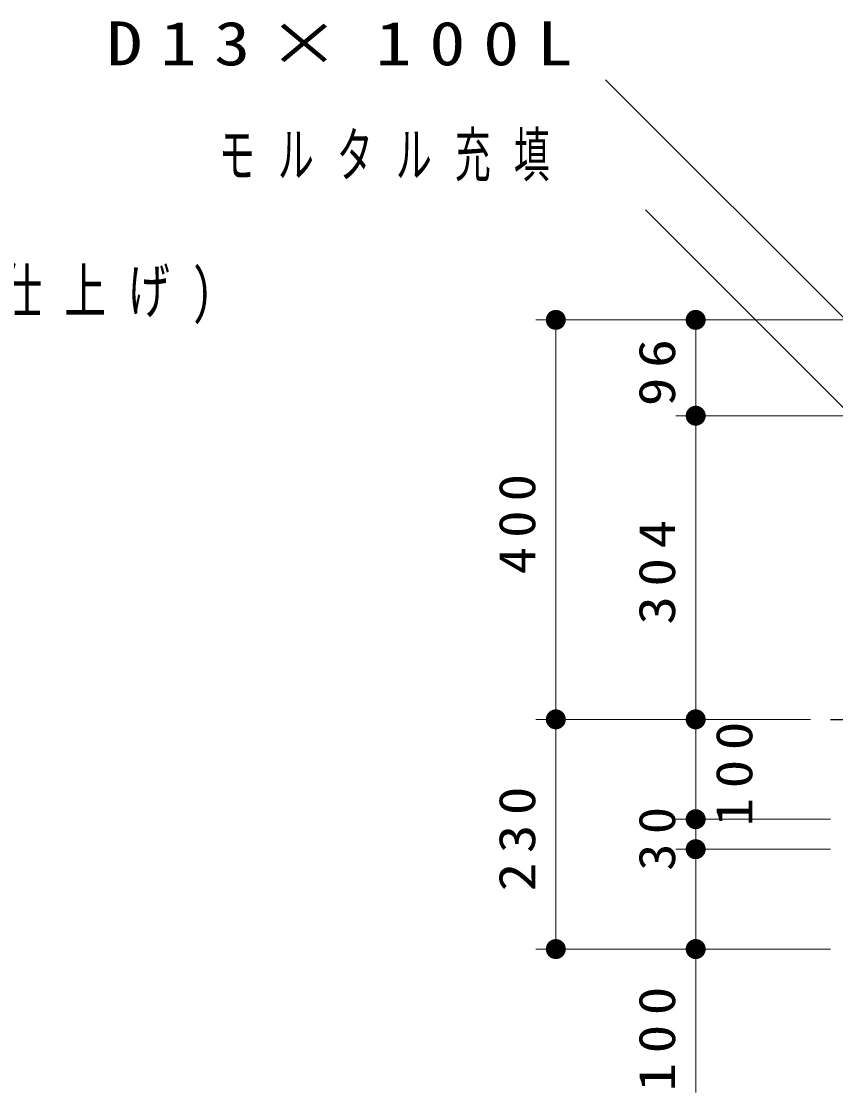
# Model space of a CAD drawing. Units: millimetres on the paper, scale 1:20. Extents: x -365 to 0, y 0 to 257.
# Drawn here: x -160.9 to -120.2, y 93.6 to 147.3 of the extents above; entities that cross this region are included whole.
import ezdxf

# ---------------------------------------------------------------- set-up
doc = ezdxf.new("R2010")
doc.units = ezdxf.units.MM
doc.layers.add('1_20', color=7, linetype='Continuous', lineweight=25)
doc.styles.add('ＭＳ ゴシック', font='')
doc.styles.get('ＭＳ ゴシック').set_extended_font_data('MS Gothic')

# ---------------------------------------------------------------- blocks, each defined once
blk = doc.blocks.new('filled_dot')
at = {"color": 0, "linetype": 'Continuous', "lineweight": -2, "const_width": 1.25}
blk.add_lwpolyline([(-0.625, 0, 1), (0.625, 0, 1)], format="xyb", close=True, dxfattribs=at)

msp = doc.modelspace()

# ---------------------------------------------------------------- linework, layer by layer
at = {"layer": '1_20', "lineweight": 13}
for p, q in [((-113.496, 126.161), (-131.685, 144.349)), ((-113.671, 121.817), (-129.681, 137.826)), ((-128.171, 132.325), (-135.171, 132.325)), ((-134.171, 112.325), (-134.171, 132.325)), ((-117.421, 132.325), (-128.171, 132.325)), ((-127.171, 127.525), (-127.171, 132.325)), ((-117.671, 127.525), (-128.171, 127.525)), ((-127.171, 112.325), (-127.171, 127.525)), ((-128.171, 112.325), (-135.171, 112.325)), ((-122.671, 112.325), (-135.171, 112.325)), ((-134.171, 100.825), (-134.171, 112.325)), ((-121.421, 112.325), (-128.171, 112.325)), ((-127.171, 107.325), (-127.171, 112.325)), ((-120.421, 107.325), (-128.171, 107.325)), ((-127.171, 105.825), (-127.171, 107.325)), ((-120.421, 105.825), (-128.171, 105.825)), ((-127.171, 93.64), (-127.171, 105.825)), ((-120.421, 100.825), (-135.171, 100.825))]:
    msp.add_line(p, q, dxfattribs=at)
at = {"layer": '1_20'}
msp.add_line((-120.421, 112.325), (-117.117, 112.325), dxfattribs=at)

# ---------------------------------------------------------------- block references
at = {"layer": '1_20', "lineweight": 13, "xscale": 0.4, "yscale": 0.4}
for p, rotation in [((-134.171, 132.325), 270), ((-127.171, 132.325), 270), ((-127.171, 127.525), 270), ((-127.171, 127.525), 90), ((-134.171, 112.325), 90), ((-134.171, 112.325), 270), ((-127.171, 112.325), 90), ((-127.171, 112.325), 270), ((-127.171, 107.325), 90), ((-127.171, 107.325), 270), ((-127.171, 105.825), 270), ((-127.171, 105.825), 90), ((-134.171, 100.825), 90), ((-127.171, 100.825), 90)]:
    msp.add_blockref('filled_dot', p, dxfattribs=dict(at, rotation=rotation))

# ---------------------------------------------------------------- texts
at = {"layer": '1_20', "char_height": 2.199, "attachment_point": 4, "style": 'ＭＳ ゴシック'}
for s, insert in [('\\T1.5;\\W1.2;D13×100L', (-156.652, 146.149)), ('\\T1.64;\\W0.6;モルタル充填', (-151.033, 140.476)), ('\\T1.52;\\W0.7;白御影石(割り肌仕上げ)', (-185.905, 133.493))]:
    msp.add_mtext(s, dxfattribs=dict(at, insert=insert))
at = {"layer": '1_20', "char_height": 1.833, "rotation": 90, "style": 'ＭＳ ゴシック'}
for s, insert, attachment_point in [('\\T1.34;\\W1.15;96', (-128.171, 129.925), 8), ('\\T1.33;\\W1.1;400', (-135.171, 122.325), 8), ('\\T1.33;\\W1.15;304', (-128.171, 119.925), 8), ('\\T1.33;\\W1.15;100', (-126.171, 109.825), 2), ('\\T1.33;\\W1.15;230', (-135.171, 106.575), 8), ('\\T1.34;\\W1.1;30', (-128.171, 106.575), 8), ('\\T1.33;\\W1.15;100', (-128.171, 96.557), 8)]:
    msp.add_mtext(s, dxfattribs=dict(at, insert=insert, attachment_point=attachment_point))

doc.saveas('drawing.dxf')
